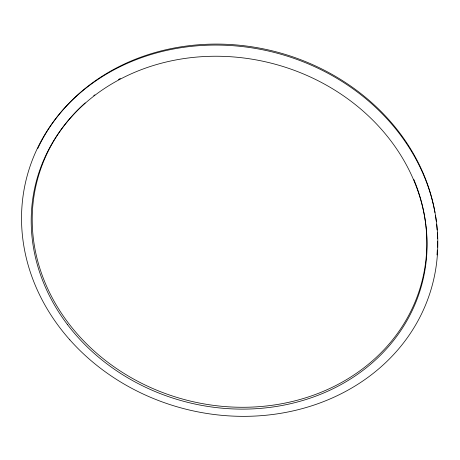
<?xml version="1.0" encoding="UTF-8"?>
<svg xmlns="http://www.w3.org/2000/svg" width="460" height="460" viewBox="0 0 460 460"><rect width="100%" height="100%" fill="white"/><g stroke="black" fill="none" stroke-linecap="round" stroke-linejoin="round"><path stroke-width="0.69" d="M37.662 148.724A209.127 183.344 15.1 0 1 253.558 47.069A209.127 183.344 15.1 0 1 434.987 212.566M435.47 215.458A209.127 183.344 15.1 0 1 436.287 221.248M436.615 224.152A209.127 183.344 15.1 0 1 437.126 229.954M437.305 232.852A209.127 183.344 15.1 0 1 437.506 238.631M437.535 241.5A209.127 183.344 15.1 0 1 437.437 247.215M437.31 250.044A209.127 183.344 15.1 0 1 436.983 254.961M425.902 225.894A198.881 174.248 15.1 0 1 166.232 393.852A198.881 174.248 15.1 0 1 85.169 102.936M93.754 95.743A198.881 174.248 15.1 0 1 94.869 94.875M118.415 79.505A198.881 174.248 15.1 0 1 120.347 78.465M413.799 179.423A198.881 174.248 15.1 0 1 425.828 225.204M69.828 339.836A209.806 183.758 15.1 0 0 425.04 306.205A209.806 183.758 15.1 0 0 194.137 46.086A209.806 183.758 15.1 0 0 69.828 339.836M67.327 324.403A199.525 174.639 15.1 0 0 408.767 317.354A199.525 174.639 15.1 0 0 211.312 56.287A199.525 174.639 15.1 0 0 67.327 324.403"/></g></svg>
